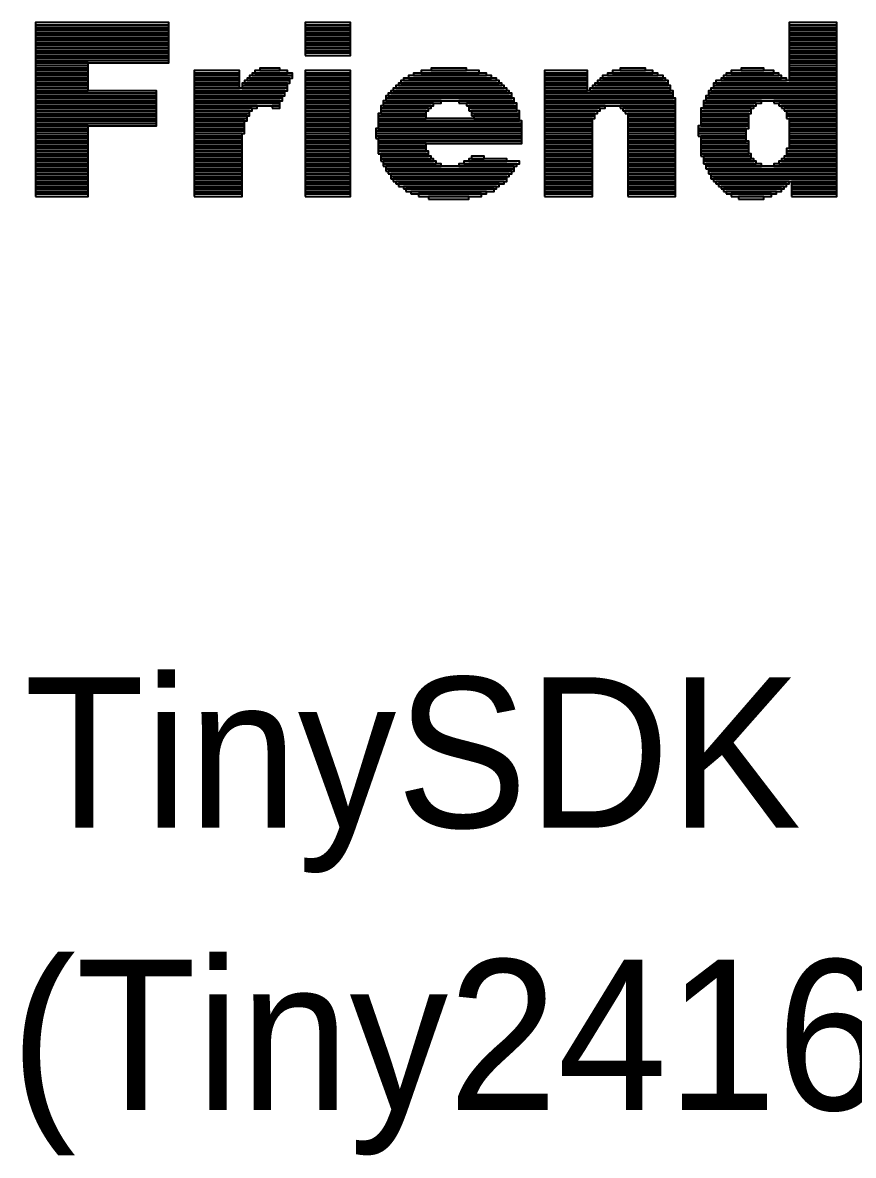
# Model space of a CAD drawing. Extents: x -40 to 180, y -13 to 152.
# Drawn here: x 25.32 to 38.5, y 48.67 to 66.65 of the extents above; entities that cross this region are included whole.
import ezdxf

# ---------------------------------------------------------------- set-up
doc = ezdxf.new("R2010")
doc.units = 0
doc.layers.add('PG_SILKSCREEN_TOP', color=11, linetype='CONTINUOUS')

msp = doc.modelspace()

# ---------------------------------------------------------------- linework, layer by layer
at = {"layer": 'PG_SILKSCREEN_TOP'}
for points in [[(25.5239, 66.6092), (27.6439, 66.6092), (27.6439, 66.6492), (25.5239, 66.6492)], [(25.5239, 66.5692), (27.6439, 66.5692), (27.6439, 66.6092), (25.5239, 66.6092)], [(25.5239, 66.5292), (27.6439, 66.5292), (27.6439, 66.5692), (25.5239, 66.5692)], [(29.8039, 66.6092), (30.5239, 66.6092), (30.5239, 66.6492), (29.8039, 66.6492)], [(29.8039, 66.5692), (30.5239, 66.5692), (30.5239, 66.6092), (29.8039, 66.6092)], [(29.8039, 66.5292), (30.5239, 66.5292), (30.5239, 66.5692), (29.8039, 66.5692)], [(37.4839, 66.6092), (38.2439, 66.6092), (38.2439, 66.6492), (37.4839, 66.6492)], [(37.4839, 66.5692), (38.2439, 66.5692), (38.2439, 66.6092), (37.4839, 66.6092)], [(37.4839, 66.5292), (38.2439, 66.5292), (38.2439, 66.5692), (37.4839, 66.5692)], [(25.5239, 66.4892), (27.6439, 66.4892), (27.6439, 66.5292), (25.5239, 66.5292)], [(25.5239, 66.4492), (27.6439, 66.4492), (27.6439, 66.4892), (25.5239, 66.4892)], [(25.5239, 66.4092), (27.6439, 66.4092), (27.6439, 66.4492), (25.5239, 66.4492)], [(25.5239, 66.3692), (27.6439, 66.3692), (27.6439, 66.4092), (25.5239, 66.4092)], [(25.5239, 66.3292), (27.6439, 66.3292), (27.6439, 66.3692), (25.5239, 66.3692)], [(29.8039, 66.4892), (30.5239, 66.4892), (30.5239, 66.5292), (29.8039, 66.5292)], [(29.8039, 66.4492), (30.5239, 66.4492), (30.5239, 66.4892), (29.8039, 66.4892)], [(29.8039, 66.4092), (30.5239, 66.4092), (30.5239, 66.4492), (29.8039, 66.4492)], [(29.8039, 66.3692), (30.5239, 66.3692), (30.5239, 66.4092), (29.8039, 66.4092)], [(29.8039, 66.3292), (30.5239, 66.3292), (30.5239, 66.3692), (29.8039, 66.3692)], [(37.4839, 66.4892), (38.2439, 66.4892), (38.2439, 66.5292), (37.4839, 66.5292)], [(37.4839, 66.4492), (38.2439, 66.4492), (38.2439, 66.4892), (37.4839, 66.4892)], [(37.4839, 66.4092), (38.2439, 66.4092), (38.2439, 66.4492), (37.4839, 66.4492)], [(37.4839, 66.3692), (38.2439, 66.3692), (38.2439, 66.4092), (37.4839, 66.4092)], [(37.4839, 66.3292), (38.2439, 66.3292), (38.2439, 66.3692), (37.4839, 66.3692)], [(25.5239, 66.2892), (27.6439, 66.2892), (27.6439, 66.3292), (25.5239, 66.3292)], [(25.5239, 66.2492), (27.6439, 66.2492), (27.6439, 66.2892), (25.5239, 66.2892)], [(25.5239, 66.2092), (27.6439, 66.2092), (27.6439, 66.2492), (25.5239, 66.2492)], [(25.5239, 66.1692), (27.6439, 66.1692), (27.6439, 66.2092), (25.5239, 66.2092)], [(29.8039, 66.2892), (30.5239, 66.2892), (30.5239, 66.3292), (29.8039, 66.3292)], [(29.8039, 66.2492), (30.5239, 66.2492), (30.5239, 66.2892), (29.8039, 66.2892)], [(29.8039, 66.2092), (30.5239, 66.2092), (30.5239, 66.2492), (29.8039, 66.2492)], [(29.8039, 66.1692), (30.5239, 66.1692), (30.5239, 66.2092), (29.8039, 66.2092)], [(37.4839, 66.2892), (38.2439, 66.2892), (38.2439, 66.3292), (37.4839, 66.3292)], [(37.4839, 66.2492), (38.2439, 66.2492), (38.2439, 66.2892), (37.4839, 66.2892)], [(37.4839, 66.2092), (38.2439, 66.2092), (38.2439, 66.2492), (37.4839, 66.2492)], [(37.4839, 66.1692), (38.2439, 66.1692), (38.2439, 66.2092), (37.4839, 66.2092)], [(25.5239, 66.1292), (27.6439, 66.1292), (27.6439, 66.1692), (25.5239, 66.1692)], [(25.5239, 66.0892), (27.6439, 66.0892), (27.6439, 66.1292), (25.5239, 66.1292)], [(25.5239, 66.0492), (27.6439, 66.0492), (27.6439, 66.0892), (25.5239, 66.0892)], [(25.5239, 66.0092), (27.6439, 66.0092), (27.6439, 66.0492), (25.5239, 66.0492)], [(25.5239, 65.9692), (26.3639, 65.9692), (26.3639, 66.0092), (25.5239, 66.0092)], [(29.8039, 66.1292), (30.5239, 66.1292), (30.5239, 66.1692), (29.8039, 66.1692)], [(37.4839, 66.1292), (38.2439, 66.1292), (38.2439, 66.1692), (37.4839, 66.1692)], [(37.4839, 66.0892), (38.2439, 66.0892), (38.2439, 66.1292), (37.4839, 66.1292)], [(37.4839, 66.0492), (38.2439, 66.0492), (38.2439, 66.0892), (37.4839, 66.0892)], [(37.4839, 66.0092), (38.2439, 66.0092), (38.2439, 66.0492), (37.4839, 66.0492)], [(37.4839, 65.9692), (38.2439, 65.9692), (38.2439, 66.0092), (37.4839, 66.0092)], [(25.5239, 65.9292), (26.3639, 65.9292), (26.3639, 65.9692), (25.5239, 65.9692)], [(25.5239, 65.8892), (26.3639, 65.8892), (26.3639, 65.9292), (25.5239, 65.9292)], [(25.5239, 65.8492), (26.3639, 65.8492), (26.3639, 65.8892), (25.5239, 65.8892)], [(25.5239, 65.8092), (26.3639, 65.8092), (26.3639, 65.8492), (25.5239, 65.8492)], [(28.0439, 65.8492), (28.7638, 65.8492), (28.7638, 65.8892), (28.0439, 65.8892)], [(28.0439, 65.8092), (28.7638, 65.8092), (28.7638, 65.8492), (28.0439, 65.8492)], [(28.9638, 65.8092), (29.6039, 65.8092), (29.6039, 65.8492), (28.9638, 65.8492)], [(29.0039, 65.8492), (29.5239, 65.8492), (29.5239, 65.8892), (29.0039, 65.8892)], [(29.0839, 65.8892), (29.4039, 65.8892), (29.4039, 65.9292), (29.0839, 65.9292)], [(29.8039, 65.8492), (30.5239, 65.8492), (30.5239, 65.8892), (29.8039, 65.8892)], [(29.8039, 65.8092), (30.5239, 65.8092), (30.5239, 65.8492), (29.8039, 65.8492)], [(31.5239, 65.8092), (32.6839, 65.8092), (32.6839, 65.8492), (31.5239, 65.8492)], [(31.6439, 65.8492), (32.5639, 65.8492), (32.5639, 65.8892), (31.6439, 65.8892)], [(31.8039, 65.8892), (32.3639, 65.8892), (32.3639, 65.9292), (31.8039, 65.9292)], [(33.6039, 65.8492), (34.2839, 65.8492), (34.2839, 65.8892), (33.6039, 65.8892)], [(33.6039, 65.8092), (34.2839, 65.8092), (34.2839, 65.8492), (33.6039, 65.8492)], [(34.6039, 65.8092), (35.4039, 65.8092), (35.4039, 65.8492), (34.6039, 65.8492)], [(34.6839, 65.8492), (35.3239, 65.8492), (35.3239, 65.8892), (34.6839, 65.8892)], [(34.8039, 65.8892), (35.2039, 65.8892), (35.2039, 65.9292), (34.8039, 65.9292)], [(36.4839, 65.8092), (37.3239, 65.8092), (37.3239, 65.8492), (36.4839, 65.8492)], [(36.5639, 65.8492), (37.2439, 65.8492), (37.2439, 65.8892), (36.5639, 65.8892)], [(36.7239, 65.8892), (37.0839, 65.8892), (37.0839, 65.9292), (36.7239, 65.9292)], [(37.4839, 65.9292), (38.2439, 65.9292), (38.2439, 65.9692), (37.4839, 65.9692)], [(37.4839, 65.8892), (38.2439, 65.8892), (38.2439, 65.9292), (37.4839, 65.9292)], [(37.4839, 65.8492), (38.2439, 65.8492), (38.2439, 65.8892), (37.4839, 65.8892)], [(37.4839, 65.8092), (38.2439, 65.8092), (38.2439, 65.8492), (37.4839, 65.8492)], [(25.5239, 65.7692), (26.3639, 65.7692), (26.3639, 65.8092), (25.5239, 65.8092)], [(25.5239, 65.7292), (26.3639, 65.7292), (26.3639, 65.7692), (25.5239, 65.7692)], [(25.5239, 65.6892), (26.3639, 65.6892), (26.3639, 65.7292), (25.5239, 65.7292)], [(25.5239, 65.6492), (26.3639, 65.6492), (26.3639, 65.6892), (25.5239, 65.6892)], [(25.5239, 65.6092), (26.3639, 65.6092), (26.3639, 65.6492), (25.5239, 65.6492)], [(28.0439, 65.7692), (28.7638, 65.7692), (28.7638, 65.8092), (28.0439, 65.8092)], [(28.0439, 65.7292), (28.7638, 65.7292), (28.7638, 65.7692), (28.0439, 65.7692)], [(28.0439, 65.6892), (28.7638, 65.6892), (28.7638, 65.7292), (28.0439, 65.7292)], [(28.0439, 65.6492), (28.7638, 65.6492), (28.7638, 65.6892), (28.0439, 65.6892)], [(28.0439, 65.6092), (28.7638, 65.6092), (28.7638, 65.6492), (28.0439, 65.6492)], [(28.8039, 65.6492), (29.5239, 65.6492), (29.5239, 65.6892), (28.8039, 65.6892)], [(28.8039, 65.6092), (29.5239, 65.6092), (29.5239, 65.6492), (28.8039, 65.6492)], [(28.8439, 65.6892), (29.5639, 65.6892), (29.5639, 65.7292), (28.8439, 65.7292)], [(28.8839, 65.7292), (29.5639, 65.7292), (29.5639, 65.7692), (28.8839, 65.7692)], [(28.9239, 65.7692), (29.6039, 65.7692), (29.6039, 65.8092), (28.9239, 65.8092)], [(29.8039, 65.7692), (30.5239, 65.7692), (30.5239, 65.8092), (29.8039, 65.8092)], [(29.8039, 65.7292), (30.5239, 65.7292), (30.5239, 65.7692), (29.8039, 65.7692)], [(29.8039, 65.6892), (30.5239, 65.6892), (30.5239, 65.7292), (29.8039, 65.7292)], [(29.8039, 65.6492), (30.5239, 65.6492), (30.5239, 65.6892), (29.8039, 65.6892)], [(29.8039, 65.6092), (30.5239, 65.6092), (30.5239, 65.6492), (29.8039, 65.6492)], [(31.2439, 65.6092), (32.9639, 65.6092), (32.9639, 65.6492), (31.2439, 65.6492)], [(31.2839, 65.6492), (32.9239, 65.6492), (32.9239, 65.6892), (31.2839, 65.6892)], [(31.3239, 65.6892), (32.8839, 65.6892), (32.8839, 65.7292), (31.3239, 65.7292)], [(31.3639, 65.7292), (32.8439, 65.7292), (32.8439, 65.7692), (31.3639, 65.7692)], [(31.4439, 65.7692), (32.7639, 65.7692), (32.7639, 65.8092), (31.4439, 65.8092)], [(33.6039, 65.7692), (34.2839, 65.7692), (34.2839, 65.8092), (33.6039, 65.8092)], [(33.6039, 65.7292), (34.2839, 65.7292), (34.2839, 65.7692), (33.6039, 65.7692)], [(33.6039, 65.6892), (34.2839, 65.6892), (34.2839, 65.7292), (33.6039, 65.7292)], [(33.6039, 65.6492), (34.2839, 65.6492), (34.2839, 65.6892), (33.6039, 65.6892)], [(33.6039, 65.6092), (34.2839, 65.6092), (34.2839, 65.6492), (33.6039, 65.6492)], [(34.3639, 65.6092), (35.6039, 65.6092), (35.6039, 65.6492), (34.3639, 65.6492)], [(34.4039, 65.6492), (35.5639, 65.6492), (35.5639, 65.6892), (34.4039, 65.6892)], [(34.4439, 65.6892), (35.5639, 65.6892), (35.5639, 65.7292), (34.4439, 65.7292)], [(34.4839, 65.7292), (35.5239, 65.7292), (35.5239, 65.7692), (34.4839, 65.7692)], [(34.5239, 65.7692), (35.4839, 65.7692), (35.4839, 65.8092), (34.5239, 65.8092)], [(36.2839, 65.6492), (38.2439, 65.6492), (38.2439, 65.6892), (36.2839, 65.6892)], [(36.2839, 65.6092), (38.2439, 65.6092), (38.2439, 65.6492), (36.2839, 65.6492)], [(36.3239, 65.6892), (38.2439, 65.6892), (38.2439, 65.7292), (36.3239, 65.7292)], [(36.4039, 65.7292), (37.4439, 65.7292), (37.4439, 65.7692), (36.4039, 65.7692)], [(36.4439, 65.7692), (37.3639, 65.7692), (37.3639, 65.8092), (36.4439, 65.8092)], [(37.4839, 65.7692), (38.2439, 65.7692), (38.2439, 65.8092), (37.4839, 65.8092)], [(37.4839, 65.7292), (38.2439, 65.7292), (38.2439, 65.7692), (37.4839, 65.7692)], [(25.5239, 65.5692), (26.3639, 65.5692), (26.3639, 65.6092), (25.5239, 65.6092)], [(25.5239, 65.5292), (27.4439, 65.5292), (27.4439, 65.5692), (25.5239, 65.5692)], [(25.5239, 65.4892), (27.4439, 65.4892), (27.4439, 65.5292), (25.5239, 65.5292)], [(25.5239, 65.4492), (27.4439, 65.4492), (27.4439, 65.4892), (25.5239, 65.4892)], [(28.0439, 65.5692), (29.5239, 65.5692), (29.5239, 65.6092), (28.0439, 65.6092)], [(28.0439, 65.5292), (29.4839, 65.5292), (29.4839, 65.5692), (28.0439, 65.5692)], [(28.0439, 65.4892), (29.4839, 65.4892), (29.4839, 65.5292), (28.0439, 65.5292)], [(28.0439, 65.4492), (29.4439, 65.4492), (29.4439, 65.4892), (28.0439, 65.4892)], [(29.8039, 65.5692), (30.5239, 65.5692), (30.5239, 65.6092), (29.8039, 65.6092)], [(29.8039, 65.5292), (30.5239, 65.5292), (30.5239, 65.5692), (29.8039, 65.5692)], [(29.8039, 65.4892), (30.5239, 65.4892), (30.5239, 65.5292), (29.8039, 65.5292)], [(29.8039, 65.4492), (30.5239, 65.4492), (30.5239, 65.4892), (29.8039, 65.4892)], [(31.0839, 65.4492), (33.0839, 65.4492), (33.0839, 65.4892), (31.0839, 65.4892)], [(31.1239, 65.4892), (33.0839, 65.4892), (33.0839, 65.5292), (31.1239, 65.5292)], [(31.1639, 65.5292), (33.0439, 65.5292), (33.0439, 65.5692), (31.1639, 65.5692)], [(31.2039, 65.5692), (33.0039, 65.5692), (33.0039, 65.6092), (31.2039, 65.6092)], [(33.6039, 65.5692), (34.2839, 65.5692), (34.2839, 65.6092), (33.6039, 65.6092)], [(33.6039, 65.5292), (35.6439, 65.5292), (35.6439, 65.5692), (33.6039, 65.5692)], [(33.6039, 65.4892), (35.6439, 65.4892), (35.6439, 65.5292), (33.6039, 65.5292)], [(33.6039, 65.4492), (35.6439, 65.4492), (35.6439, 65.4892), (33.6039, 65.4892)], [(34.3239, 65.5692), (35.6039, 65.5692), (35.6039, 65.6092), (34.3239, 65.6092)], [(36.1639, 65.4492), (38.2439, 65.4492), (38.2439, 65.4892), (36.1639, 65.4892)], [(36.2039, 65.5292), (38.2439, 65.5292), (38.2439, 65.5692), (36.2039, 65.5692)], [(36.2039, 65.4892), (38.2439, 65.4892), (38.2439, 65.5292), (36.2039, 65.5292)], [(36.2439, 65.5692), (38.2439, 65.5692), (38.2439, 65.6092), (36.2439, 65.6092)], [(25.5239, 65.4092), (27.4439, 65.4092), (27.4439, 65.4492), (25.5239, 65.4492)], [(25.5239, 65.3692), (27.4439, 65.3692), (27.4439, 65.4092), (25.5239, 65.4092)], [(25.5239, 65.3292), (27.4439, 65.3292), (27.4439, 65.3692), (25.5239, 65.3692)], [(25.5239, 65.2892), (27.4439, 65.2892), (27.4439, 65.3292), (25.5239, 65.3292)], [(25.5239, 65.2492), (27.4439, 65.2492), (27.4439, 65.2892), (25.5239, 65.2892)], [(28.0439, 65.4092), (29.4439, 65.4092), (29.4439, 65.4492), (28.0439, 65.4492)], [(28.0439, 65.3692), (29.4039, 65.3692), (29.4039, 65.4092), (28.0439, 65.4092)], [(28.0439, 65.3292), (29.4039, 65.3292), (29.4039, 65.3692), (28.0439, 65.3692)], [(28.0439, 65.2892), (29.0439, 65.2892), (29.0439, 65.3292), (28.0439, 65.3292)], [(28.0439, 65.2492), (28.9638, 65.2492), (28.9638, 65.2892), (28.0439, 65.2892)], [(29.2839, 65.2892), (29.4039, 65.2892), (29.4039, 65.3292), (29.2839, 65.3292)], [(29.8039, 65.4092), (30.5239, 65.4092), (30.5239, 65.4492), (29.8039, 65.4492)], [(29.8039, 65.3692), (30.5239, 65.3692), (30.5239, 65.4092), (29.8039, 65.4092)], [(29.8039, 65.3292), (30.5239, 65.3292), (30.5239, 65.3692), (29.8039, 65.3692)], [(29.8039, 65.2892), (30.5239, 65.2892), (30.5239, 65.3292), (29.8039, 65.3292)], [(29.8039, 65.2492), (30.5239, 65.2492), (30.5239, 65.2892), (29.8039, 65.2892)], [(31.0039, 65.2892), (31.8039, 65.2892), (31.8039, 65.3292), (31.0039, 65.3292)], [(31.0039, 65.2492), (31.7639, 65.2492), (31.7639, 65.2892), (31.0039, 65.2892)], [(31.0439, 65.3692), (31.9639, 65.3692), (31.9639, 65.4092), (31.0439, 65.4092)], [(31.0439, 65.3292), (31.8439, 65.3292), (31.8439, 65.3692), (31.0439, 65.3692)], [(31.0839, 65.4092), (33.1239, 65.4092), (33.1239, 65.4492), (31.0839, 65.4492)], [(32.2439, 65.3692), (33.1239, 65.3692), (33.1239, 65.4092), (32.2439, 65.4092)], [(32.3639, 65.3292), (33.1639, 65.3292), (33.1639, 65.3692), (32.3639, 65.3692)], [(32.4039, 65.2892), (33.1639, 65.2892), (33.1639, 65.3292), (32.4039, 65.3292)], [(32.4039, 65.2492), (33.1639, 65.2492), (33.1639, 65.2892), (32.4039, 65.2892)], [(33.6039, 65.4092), (35.6839, 65.4092), (35.6839, 65.4492), (33.6039, 65.4492)], [(33.6039, 65.3692), (35.6839, 65.3692), (35.6839, 65.4092), (33.6039, 65.4092)], [(33.6039, 65.3292), (35.6839, 65.3292), (35.6839, 65.3692), (33.6039, 65.3692)], [(33.6039, 65.2892), (34.5639, 65.2892), (34.5639, 65.3292), (33.6039, 65.3292)], [(33.6039, 65.2492), (34.4839, 65.2492), (34.4839, 65.2892), (33.6039, 65.2892)], [(34.8039, 65.2892), (35.6839, 65.2892), (35.6839, 65.3292), (34.8039, 65.3292)], [(34.8439, 65.2492), (35.6839, 65.2492), (35.6839, 65.2892), (34.8439, 65.2892)], [(36.0839, 65.2492), (36.8839, 65.2492), (36.8839, 65.2892), (36.0839, 65.2892)], [(36.1239, 65.3692), (37.0439, 65.3692), (37.0439, 65.4092), (36.1239, 65.4092)], [(36.1239, 65.3292), (36.9639, 65.3292), (36.9639, 65.3692), (36.1239, 65.3692)], [(36.1239, 65.2892), (36.9239, 65.2892), (36.9239, 65.3292), (36.1239, 65.3292)], [(36.1639, 65.4092), (38.2439, 65.4092), (38.2439, 65.4492), (36.1639, 65.4492)], [(37.2439, 65.3692), (38.2439, 65.3692), (38.2439, 65.4092), (37.2439, 65.4092)], [(37.3239, 65.3292), (38.2439, 65.3292), (38.2439, 65.3692), (37.3239, 65.3692)], [(37.3639, 65.2892), (38.2439, 65.2892), (38.2439, 65.3292), (37.3639, 65.3292)], [(37.4039, 65.2492), (38.2439, 65.2492), (38.2439, 65.2892), (37.4039, 65.2892)], [(25.5239, 65.2092), (27.4439, 65.2092), (27.4439, 65.2492), (25.5239, 65.2492)], [(25.5239, 65.1692), (27.4439, 65.1692), (27.4439, 65.2092), (25.5239, 65.2092)], [(25.5239, 65.1292), (27.4439, 65.1292), (27.4439, 65.1692), (25.5239, 65.1692)], [(25.5239, 65.0892), (27.4439, 65.0892), (27.4439, 65.1292), (25.5239, 65.1292)], [(28.0439, 65.2092), (28.9239, 65.2092), (28.9239, 65.2492), (28.0439, 65.2492)], [(28.0439, 65.1692), (28.9239, 65.1692), (28.9239, 65.2092), (28.0439, 65.2092)], [(28.0439, 65.1292), (28.8839, 65.1292), (28.8839, 65.1692), (28.0439, 65.1692)], [(28.0439, 65.0892), (28.8839, 65.0892), (28.8839, 65.1292), (28.0439, 65.1292)], [(29.8039, 65.2092), (30.5239, 65.2092), (30.5239, 65.2492), (29.8039, 65.2492)], [(29.8039, 65.1692), (30.5239, 65.1692), (30.5239, 65.2092), (29.8039, 65.2092)], [(29.8039, 65.1292), (30.5239, 65.1292), (30.5239, 65.1692), (29.8039, 65.1692)], [(29.8039, 65.0892), (30.5239, 65.0892), (30.5239, 65.1292), (29.8039, 65.1292)], [(30.9639, 65.1692), (31.7239, 65.1692), (31.7239, 65.2092), (30.9639, 65.2092)], [(30.9639, 65.1292), (31.7239, 65.1292), (31.7239, 65.1692), (30.9639, 65.1692)], [(30.9639, 65.0892), (33.2039, 65.0892), (33.2039, 65.1292), (30.9639, 65.1292)], [(31.0039, 65.2092), (31.7239, 65.2092), (31.7239, 65.2492), (31.0039, 65.2492)], [(32.4439, 65.2092), (33.2039, 65.2092), (33.2039, 65.2492), (32.4439, 65.2492)], [(32.4439, 65.1692), (33.2039, 65.1692), (33.2039, 65.2092), (32.4439, 65.2092)], [(32.4839, 65.1292), (33.2039, 65.1292), (33.2039, 65.1692), (32.4839, 65.1692)], [(33.6039, 65.2092), (34.4439, 65.2092), (34.4439, 65.2492), (33.6039, 65.2492)], [(33.6039, 65.1692), (34.4039, 65.1692), (34.4039, 65.2092), (33.6039, 65.2092)], [(33.6039, 65.1292), (34.4039, 65.1292), (34.4039, 65.1692), (33.6039, 65.1692)], [(33.6039, 65.0892), (34.3639, 65.0892), (34.3639, 65.1292), (33.6039, 65.1292)], [(34.8839, 65.2092), (35.6839, 65.2092), (35.6839, 65.2492), (34.8839, 65.2492)], [(34.9239, 65.1692), (35.6839, 65.1692), (35.6839, 65.2092), (34.9239, 65.2092)], [(34.9239, 65.1292), (35.6839, 65.1292), (35.6839, 65.1692), (34.9239, 65.1692)], [(34.9239, 65.0892), (35.6839, 65.0892), (35.6839, 65.1292), (34.9239, 65.1292)], [(36.0839, 65.2092), (36.8839, 65.2092), (36.8839, 65.2492), (36.0839, 65.2492)], [(36.0839, 65.1692), (36.8439, 65.1692), (36.8439, 65.2092), (36.0839, 65.2092)], [(36.0839, 65.1292), (36.8439, 65.1292), (36.8439, 65.1692), (36.0839, 65.1692)], [(36.0839, 65.0892), (36.8439, 65.0892), (36.8439, 65.1292), (36.0839, 65.1292)], [(37.4439, 65.2092), (38.2439, 65.2092), (38.2439, 65.2492), (37.4439, 65.2492)], [(37.4439, 65.1692), (38.2439, 65.1692), (38.2439, 65.2092), (37.4439, 65.2092)], [(37.4439, 65.1292), (38.2439, 65.1292), (38.2439, 65.1692), (37.4439, 65.1692)], [(37.4839, 65.0892), (38.2439, 65.0892), (38.2439, 65.1292), (37.4839, 65.1292)], [(25.5239, 65.0492), (27.4439, 65.0492), (27.4439, 65.0892), (25.5239, 65.0892)], [(25.5239, 65.0092), (27.4439, 65.0092), (27.4439, 65.0492), (25.5239, 65.0492)], [(25.5239, 64.9692), (26.3639, 64.9692), (26.3639, 65.0092), (25.5239, 65.0092)], [(25.5239, 64.9292), (26.3639, 64.9292), (26.3639, 64.9692), (25.5239, 64.9692)], [(25.5239, 64.8892), (26.3639, 64.8892), (26.3639, 64.9292), (25.5239, 64.9292)], [(28.0439, 65.0492), (28.8439, 65.0492), (28.8439, 65.0892), (28.0439, 65.0892)], [(28.0439, 65.0092), (28.8439, 65.0092), (28.8439, 65.0492), (28.0439, 65.0492)], [(28.0439, 64.9692), (28.8439, 64.9692), (28.8439, 65.0092), (28.0439, 65.0092)], [(28.0439, 64.9292), (28.8439, 64.9292), (28.8439, 64.9692), (28.0439, 64.9692)], [(28.0439, 64.8892), (28.8439, 64.8892), (28.8439, 64.9292), (28.0439, 64.9292)], [(29.8039, 65.0492), (30.5239, 65.0492), (30.5239, 65.0892), (29.8039, 65.0892)], [(29.8039, 65.0092), (30.5239, 65.0092), (30.5239, 65.0492), (29.8039, 65.0492)], [(29.8039, 64.9692), (30.5239, 64.9692), (30.5239, 65.0092), (29.8039, 65.0092)], [(29.8039, 64.9292), (30.5239, 64.9292), (30.5239, 64.9692), (29.8039, 64.9692)], [(29.8039, 64.8892), (30.5239, 64.8892), (30.5239, 64.9292), (29.8039, 64.9292)], [(30.9239, 64.9292), (33.2439, 64.9292), (33.2439, 64.9692), (30.9239, 64.9692)], [(30.9239, 64.8892), (33.2439, 64.8892), (33.2439, 64.9292), (30.9239, 64.9292)], [(30.9639, 65.0492), (33.2439, 65.0492), (33.2439, 65.0892), (30.9639, 65.0892)], [(30.9639, 65.0092), (33.2439, 65.0092), (33.2439, 65.0492), (30.9639, 65.0492)], [(30.9639, 64.9692), (33.2439, 64.9692), (33.2439, 65.0092), (30.9639, 65.0092)], [(33.6039, 65.0492), (34.3639, 65.0492), (34.3639, 65.0892), (33.6039, 65.0892)], [(33.6039, 65.0092), (34.3639, 65.0092), (34.3639, 65.0492), (33.6039, 65.0492)], [(33.6039, 64.9692), (34.3639, 64.9692), (34.3639, 65.0092), (33.6039, 65.0092)], [(33.6039, 64.9292), (34.3639, 64.9292), (34.3639, 64.9692), (33.6039, 64.9692)], [(33.6039, 64.8892), (34.3639, 64.8892), (34.3639, 64.9292), (33.6039, 64.9292)], [(34.9239, 65.0492), (35.6839, 65.0492), (35.6839, 65.0892), (34.9239, 65.0892)], [(34.9239, 65.0092), (35.6839, 65.0092), (35.6839, 65.0492), (34.9239, 65.0492)], [(34.9239, 64.9692), (35.6839, 64.9692), (35.6839, 65.0092), (34.9239, 65.0092)], [(34.9239, 64.9292), (35.6839, 64.9292), (35.6839, 64.9692), (34.9239, 64.9692)], [(34.9239, 64.8892), (35.6839, 64.8892), (35.6839, 64.9292), (34.9239, 64.9292)], [(36.0439, 64.9692), (36.8439, 64.9692), (36.8439, 65.0092), (36.0439, 65.0092)], [(36.0439, 64.9292), (36.8039, 64.9292), (36.8039, 64.9692), (36.0439, 64.9692)], [(36.0439, 64.8892), (36.8039, 64.8892), (36.8039, 64.9292), (36.0439, 64.9292)], [(36.0839, 65.0492), (36.8439, 65.0492), (36.8439, 65.0892), (36.0839, 65.0892)], [(36.0839, 65.0092), (36.8439, 65.0092), (36.8439, 65.0492), (36.0839, 65.0492)], [(37.4839, 65.0492), (38.2439, 65.0492), (38.2439, 65.0892), (37.4839, 65.0892)], [(37.4839, 65.0092), (38.2439, 65.0092), (38.2439, 65.0492), (37.4839, 65.0492)], [(37.4839, 64.9692), (38.2439, 64.9692), (38.2439, 65.0092), (37.4839, 65.0092)], [(37.4839, 64.9292), (38.2439, 64.9292), (38.2439, 64.9692), (37.4839, 64.9692)], [(37.4839, 64.8892), (38.2439, 64.8892), (38.2439, 64.9292), (37.4839, 64.9292)], [(25.5239, 64.8492), (26.3639, 64.8492), (26.3639, 64.8892), (25.5239, 64.8892)], [(25.5239, 64.8092), (26.3639, 64.8092), (26.3639, 64.8492), (25.5239, 64.8492)], [(25.5239, 64.7692), (26.3639, 64.7692), (26.3639, 64.8092), (25.5239, 64.8092)], [(25.5239, 64.7292), (26.3639, 64.7292), (26.3639, 64.7692), (25.5239, 64.7692)], [(28.0439, 64.8492), (28.8039, 64.8492), (28.8039, 64.8892), (28.0439, 64.8892)], [(28.0439, 64.8092), (28.8039, 64.8092), (28.8039, 64.8492), (28.0439, 64.8492)], [(28.0439, 64.7692), (28.8039, 64.7692), (28.8039, 64.8092), (28.0439, 64.8092)], [(28.0439, 64.7292), (28.8039, 64.7292), (28.8039, 64.7692), (28.0439, 64.7692)], [(29.8039, 64.8492), (30.5239, 64.8492), (30.5239, 64.8892), (29.8039, 64.8892)], [(29.8039, 64.8092), (30.5239, 64.8092), (30.5239, 64.8492), (29.8039, 64.8492)], [(29.8039, 64.7692), (30.5239, 64.7692), (30.5239, 64.8092), (29.8039, 64.8092)], [(29.8039, 64.7292), (30.5239, 64.7292), (30.5239, 64.7692), (29.8039, 64.7692)], [(30.9239, 64.8492), (33.2439, 64.8492), (33.2439, 64.8892), (30.9239, 64.8892)], [(30.9239, 64.8092), (33.2439, 64.8092), (33.2439, 64.8492), (30.9239, 64.8492)], [(30.9639, 64.7692), (33.2439, 64.7692), (33.2439, 64.8092), (30.9639, 64.8092)], [(30.9639, 64.7292), (33.2439, 64.7292), (33.2439, 64.7692), (30.9639, 64.7692)], [(33.6039, 64.8492), (34.3639, 64.8492), (34.3639, 64.8892), (33.6039, 64.8892)], [(33.6039, 64.8092), (34.3639, 64.8092), (34.3639, 64.8492), (33.6039, 64.8492)], [(33.6039, 64.7692), (34.3639, 64.7692), (34.3639, 64.8092), (33.6039, 64.8092)], [(33.6039, 64.7292), (34.3639, 64.7292), (34.3639, 64.7692), (33.6039, 64.7692)], [(34.9239, 64.8492), (35.6839, 64.8492), (35.6839, 64.8892), (34.9239, 64.8892)], [(34.9239, 64.8092), (35.6839, 64.8092), (35.6839, 64.8492), (34.9239, 64.8492)], [(34.9239, 64.7692), (35.6839, 64.7692), (35.6839, 64.8092), (34.9239, 64.8092)], [(34.9239, 64.7292), (35.6839, 64.7292), (35.6839, 64.7692), (34.9239, 64.7692)], [(36.0439, 64.8492), (36.8039, 64.8492), (36.8039, 64.8892), (36.0439, 64.8892)], [(36.0839, 64.8092), (36.8039, 64.8092), (36.8039, 64.8492), (36.0839, 64.8492)], [(36.0839, 64.7692), (36.8039, 64.7692), (36.8039, 64.8092), (36.0839, 64.8092)], [(36.0839, 64.7292), (36.8439, 64.7292), (36.8439, 64.7692), (36.0839, 64.7692)], [(37.4839, 64.8492), (38.2439, 64.8492), (38.2439, 64.8892), (37.4839, 64.8892)], [(37.4839, 64.8092), (38.2439, 64.8092), (38.2439, 64.8492), (37.4839, 64.8492)], [(37.4839, 64.7692), (38.2439, 64.7692), (38.2439, 64.8092), (37.4839, 64.8092)], [(37.4839, 64.7292), (38.2439, 64.7292), (38.2439, 64.7692), (37.4839, 64.7692)], [(25.5239, 64.6892), (26.3639, 64.6892), (26.3639, 64.7292), (25.5239, 64.7292)], [(25.5239, 64.6492), (26.3639, 64.6492), (26.3639, 64.6892), (25.5239, 64.6892)], [(25.5239, 64.6092), (26.3639, 64.6092), (26.3639, 64.6492), (25.5239, 64.6492)], [(25.5239, 64.5692), (26.3639, 64.5692), (26.3639, 64.6092), (25.5239, 64.6092)], [(25.5239, 64.5292), (26.3639, 64.5292), (26.3639, 64.5692), (25.5239, 64.5692)], [(28.0439, 64.6892), (28.8039, 64.6892), (28.8039, 64.7292), (28.0439, 64.7292)], [(28.0439, 64.6492), (28.8039, 64.6492), (28.8039, 64.6892), (28.0439, 64.6892)], [(28.0439, 64.6092), (28.8039, 64.6092), (28.8039, 64.6492), (28.0439, 64.6492)], [(28.0439, 64.5692), (28.8039, 64.5692), (28.8039, 64.6092), (28.0439, 64.6092)], [(28.0439, 64.5292), (28.8039, 64.5292), (28.8039, 64.5692), (28.0439, 64.5692)], [(29.8039, 64.6892), (30.5239, 64.6892), (30.5239, 64.7292), (29.8039, 64.7292)], [(29.8039, 64.6492), (30.5239, 64.6492), (30.5239, 64.6892), (29.8039, 64.6892)], [(29.8039, 64.6092), (30.5239, 64.6092), (30.5239, 64.6492), (29.8039, 64.6492)], [(29.8039, 64.5692), (30.5239, 64.5692), (30.5239, 64.6092), (29.8039, 64.6092)], [(29.8039, 64.5292), (30.5239, 64.5292), (30.5239, 64.5692), (29.8039, 64.5692)], [(30.9639, 64.6892), (31.7239, 64.6892), (31.7239, 64.7292), (30.9639, 64.7292)], [(30.9639, 64.6492), (31.7239, 64.6492), (31.7239, 64.6892), (30.9639, 64.6892)], [(30.9639, 64.6092), (31.7239, 64.6092), (31.7239, 64.6492), (30.9639, 64.6492)], [(30.9639, 64.5692), (31.7639, 64.5692), (31.7639, 64.6092), (30.9639, 64.6092)], [(31.0039, 64.5292), (31.7639, 64.5292), (31.7639, 64.5692), (31.0039, 64.5692)], [(33.6039, 64.6892), (34.3639, 64.6892), (34.3639, 64.7292), (33.6039, 64.7292)], [(33.6039, 64.6492), (34.3639, 64.6492), (34.3639, 64.6892), (33.6039, 64.6892)], [(33.6039, 64.6092), (34.3639, 64.6092), (34.3639, 64.6492), (33.6039, 64.6492)], [(33.6039, 64.5692), (34.3639, 64.5692), (34.3639, 64.6092), (33.6039, 64.6092)], [(33.6039, 64.5292), (34.3639, 64.5292), (34.3639, 64.5692), (33.6039, 64.5692)], [(34.9239, 64.6892), (35.6839, 64.6892), (35.6839, 64.7292), (34.9239, 64.7292)], [(34.9239, 64.6492), (35.6839, 64.6492), (35.6839, 64.6892), (34.9239, 64.6892)], [(34.9239, 64.6092), (35.6839, 64.6092), (35.6839, 64.6492), (34.9239, 64.6492)], [(34.9239, 64.5692), (35.6839, 64.5692), (35.6839, 64.6092), (34.9239, 64.6092)], [(34.9239, 64.5292), (35.6839, 64.5292), (35.6839, 64.5692), (34.9239, 64.5692)], [(36.0839, 64.6892), (36.8439, 64.6892), (36.8439, 64.7292), (36.0839, 64.7292)], [(36.0839, 64.6492), (36.8439, 64.6492), (36.8439, 64.6892), (36.0839, 64.6892)], [(36.0839, 64.6092), (36.8439, 64.6092), (36.8439, 64.6492), (36.0839, 64.6492)], [(36.0839, 64.5692), (36.8439, 64.5692), (36.8439, 64.6092), (36.0839, 64.6092)], [(36.0839, 64.5292), (36.8839, 64.5292), (36.8839, 64.5692), (36.0839, 64.5692)], [(37.4439, 64.6092), (38.2439, 64.6092), (38.2439, 64.6492), (37.4439, 64.6492)], [(37.4439, 64.5692), (38.2439, 64.5692), (38.2439, 64.6092), (37.4439, 64.6092)], [(37.4439, 64.5292), (38.2439, 64.5292), (38.2439, 64.5692), (37.4439, 64.5692)], [(37.4839, 64.6892), (38.2439, 64.6892), (38.2439, 64.7292), (37.4839, 64.7292)], [(37.4839, 64.6492), (38.2439, 64.6492), (38.2439, 64.6892), (37.4839, 64.6892)], [(25.5239, 64.4892), (26.3639, 64.4892), (26.3639, 64.5292), (25.5239, 64.5292)], [(25.5239, 64.4492), (26.3639, 64.4492), (26.3639, 64.4892), (25.5239, 64.4892)], [(25.5239, 64.4092), (26.3639, 64.4092), (26.3639, 64.4492), (25.5239, 64.4492)], [(25.5239, 64.3692), (26.3639, 64.3692), (26.3639, 64.4092), (25.5239, 64.4092)], [(28.0439, 64.4892), (28.8039, 64.4892), (28.8039, 64.5292), (28.0439, 64.5292)], [(28.0439, 64.4492), (28.8039, 64.4492), (28.8039, 64.4892), (28.0439, 64.4892)], [(28.0439, 64.4092), (28.8039, 64.4092), (28.8039, 64.4492), (28.0439, 64.4492)], [(28.0439, 64.3692), (28.8039, 64.3692), (28.8039, 64.4092), (28.0439, 64.4092)], [(29.8039, 64.4892), (30.5239, 64.4892), (30.5239, 64.5292), (29.8039, 64.5292)], [(29.8039, 64.4492), (30.5239, 64.4492), (30.5239, 64.4892), (29.8039, 64.4892)], [(29.8039, 64.4092), (30.5239, 64.4092), (30.5239, 64.4492), (29.8039, 64.4492)], [(29.8039, 64.3692), (30.5239, 64.3692), (30.5239, 64.4092), (29.8039, 64.4092)], [(31.0039, 64.4892), (31.8039, 64.4892), (31.8039, 64.5292), (31.0039, 64.5292)], [(31.0039, 64.4492), (31.8439, 64.4492), (31.8439, 64.4892), (31.0039, 64.4892)], [(31.0439, 64.4092), (31.8839, 64.4092), (31.8839, 64.4492), (31.0439, 64.4492)], [(31.0439, 64.3692), (31.9639, 64.3692), (31.9639, 64.4092), (31.0439, 64.4092)], [(32.2439, 64.3692), (33.1639, 64.3692), (33.1639, 64.4092), (32.2439, 64.4092)], [(32.3239, 64.4092), (33.2039, 64.4092), (33.2039, 64.4492), (32.3239, 64.4492)], [(32.4039, 64.4492), (33.0039, 64.4492), (33.0039, 64.4892), (32.4039, 64.4892)], [(32.4439, 64.4892), (32.6439, 64.4892), (32.6439, 64.5292), (32.4439, 64.5292)], [(33.6039, 64.4892), (34.3639, 64.4892), (34.3639, 64.5292), (33.6039, 64.5292)], [(33.6039, 64.4492), (34.3639, 64.4492), (34.3639, 64.4892), (33.6039, 64.4892)], [(33.6039, 64.4092), (34.3639, 64.4092), (34.3639, 64.4492), (33.6039, 64.4492)], [(33.6039, 64.3692), (34.3639, 64.3692), (34.3639, 64.4092), (33.6039, 64.4092)], [(34.9239, 64.4892), (35.6839, 64.4892), (35.6839, 64.5292), (34.9239, 64.5292)], [(34.9239, 64.4492), (35.6839, 64.4492), (35.6839, 64.4892), (34.9239, 64.4892)], [(34.9239, 64.4092), (35.6839, 64.4092), (35.6839, 64.4492), (34.9239, 64.4492)], [(34.9239, 64.3692), (35.6839, 64.3692), (35.6839, 64.4092), (34.9239, 64.4092)], [(36.1239, 64.4892), (36.8839, 64.4892), (36.8839, 64.5292), (36.1239, 64.5292)], [(36.1239, 64.4492), (36.9239, 64.4492), (36.9239, 64.4892), (36.1239, 64.4892)], [(36.1239, 64.4092), (36.9639, 64.4092), (36.9639, 64.4492), (36.1239, 64.4492)], [(36.1639, 64.3692), (37.0439, 64.3692), (37.0439, 64.4092), (36.1639, 64.4092)], [(37.2439, 64.3692), (38.2439, 64.3692), (38.2439, 64.4092), (37.2439, 64.4092)], [(37.3239, 64.4092), (38.2439, 64.4092), (38.2439, 64.4492), (37.3239, 64.4492)], [(37.3639, 64.4492), (38.2439, 64.4492), (38.2439, 64.4892), (37.3639, 64.4892)], [(37.4039, 64.4892), (38.2439, 64.4892), (38.2439, 64.5292), (37.4039, 64.5292)], [(25.5239, 64.3292), (26.3639, 64.3292), (26.3639, 64.3692), (25.5239, 64.3692)], [(25.5239, 64.2892), (26.3639, 64.2892), (26.3639, 64.3292), (25.5239, 64.3292)], [(25.5239, 64.2492), (26.3639, 64.2492), (26.3639, 64.2892), (25.5239, 64.2892)], [(25.5239, 64.2092), (26.3639, 64.2092), (26.3639, 64.2492), (25.5239, 64.2492)], [(25.5239, 64.1692), (26.3639, 64.1692), (26.3639, 64.2092), (25.5239, 64.2092)], [(28.0439, 64.3292), (28.8039, 64.3292), (28.8039, 64.3692), (28.0439, 64.3692)], [(28.0439, 64.2892), (28.8039, 64.2892), (28.8039, 64.3292), (28.0439, 64.3292)], [(28.0439, 64.2492), (28.8039, 64.2492), (28.8039, 64.2892), (28.0439, 64.2892)], [(28.0439, 64.2092), (28.8039, 64.2092), (28.8039, 64.2492), (28.0439, 64.2492)], [(28.0439, 64.1692), (28.8039, 64.1692), (28.8039, 64.2092), (28.0439, 64.2092)], [(29.8039, 64.3292), (30.5239, 64.3292), (30.5239, 64.3692), (29.8039, 64.3692)], [(29.8039, 64.2892), (30.5239, 64.2892), (30.5239, 64.3292), (29.8039, 64.3292)], [(29.8039, 64.2492), (30.5239, 64.2492), (30.5239, 64.2892), (29.8039, 64.2892)], [(29.8039, 64.2092), (30.5239, 64.2092), (30.5239, 64.2492), (29.8039, 64.2492)], [(29.8039, 64.1692), (30.5239, 64.1692), (30.5239, 64.2092), (29.8039, 64.2092)], [(31.0839, 64.3292), (33.1239, 64.3292), (33.1239, 64.3692), (31.0839, 64.3692)], [(31.0839, 64.2892), (33.1239, 64.2892), (33.1239, 64.3292), (31.0839, 64.3292)], [(31.1239, 64.2492), (33.0839, 64.2492), (33.0839, 64.2892), (31.1239, 64.2892)], [(31.1639, 64.2092), (33.0439, 64.2092), (33.0439, 64.2492), (31.1639, 64.2492)], [(31.1639, 64.1692), (33.0039, 64.1692), (33.0039, 64.2092), (31.1639, 64.2092)], [(33.6039, 64.3292), (34.3639, 64.3292), (34.3639, 64.3692), (33.6039, 64.3692)], [(33.6039, 64.2892), (34.3639, 64.2892), (34.3639, 64.3292), (33.6039, 64.3292)], [(33.6039, 64.2492), (34.3639, 64.2492), (34.3639, 64.2892), (33.6039, 64.2892)], [(33.6039, 64.2092), (34.3639, 64.2092), (34.3639, 64.2492), (33.6039, 64.2492)], [(33.6039, 64.1692), (34.3639, 64.1692), (34.3639, 64.2092), (33.6039, 64.2092)], [(34.9239, 64.3292), (35.6839, 64.3292), (35.6839, 64.3692), (34.9239, 64.3692)], [(34.9239, 64.2892), (35.6839, 64.2892), (35.6839, 64.3292), (34.9239, 64.3292)], [(34.9239, 64.2492), (35.6839, 64.2492), (35.6839, 64.2892), (34.9239, 64.2892)], [(34.9239, 64.2092), (35.6839, 64.2092), (35.6839, 64.2492), (34.9239, 64.2492)], [(34.9239, 64.1692), (35.6839, 64.1692), (35.6839, 64.2092), (34.9239, 64.2092)], [(36.1639, 64.3292), (38.2439, 64.3292), (38.2439, 64.3692), (36.1639, 64.3692)], [(36.2039, 64.2892), (38.2439, 64.2892), (38.2439, 64.3292), (36.2039, 64.3292)], [(36.2039, 64.2492), (38.2439, 64.2492), (38.2439, 64.2892), (36.2039, 64.2892)], [(36.2439, 64.2092), (38.2439, 64.2092), (38.2439, 64.2492), (36.2439, 64.2492)], [(36.2439, 64.1692), (38.2439, 64.1692), (38.2439, 64.2092), (36.2439, 64.2092)], [(25.5239, 64.1292), (26.3639, 64.1292), (26.3639, 64.1692), (25.5239, 64.1692)], [(25.5239, 64.0892), (26.3639, 64.0892), (26.3639, 64.1292), (25.5239, 64.1292)], [(25.5239, 64.0492), (26.3639, 64.0492), (26.3639, 64.0892), (25.5239, 64.0892)], [(25.5239, 64.0092), (26.3639, 64.0092), (26.3639, 64.0492), (25.5239, 64.0492)], [(28.0439, 64.1292), (28.8039, 64.1292), (28.8039, 64.1692), (28.0439, 64.1692)], [(28.0439, 64.0892), (28.8039, 64.0892), (28.8039, 64.1292), (28.0439, 64.1292)], [(28.0439, 64.0492), (28.8039, 64.0492), (28.8039, 64.0892), (28.0439, 64.0892)], [(28.0439, 64.0092), (28.8039, 64.0092), (28.8039, 64.0492), (28.0439, 64.0492)], [(29.8039, 64.1292), (30.5239, 64.1292), (30.5239, 64.1692), (29.8039, 64.1692)], [(29.8039, 64.0892), (30.5239, 64.0892), (30.5239, 64.1292), (29.8039, 64.1292)], [(29.8039, 64.0492), (30.5239, 64.0492), (30.5239, 64.0892), (29.8039, 64.0892)], [(29.8039, 64.0092), (30.5239, 64.0092), (30.5239, 64.0492), (29.8039, 64.0492)], [(31.2039, 64.1292), (33.0039, 64.1292), (33.0039, 64.1692), (31.2039, 64.1692)], [(31.2439, 64.0892), (32.9639, 64.0892), (32.9639, 64.1292), (31.2439, 64.1292)], [(31.2839, 64.0492), (32.8839, 64.0492), (32.8839, 64.0892), (31.2839, 64.0892)], [(31.3639, 64.0092), (32.8439, 64.0092), (32.8439, 64.0492), (31.3639, 64.0492)], [(33.6039, 64.1292), (34.3639, 64.1292), (34.3639, 64.1692), (33.6039, 64.1692)], [(33.6039, 64.0892), (34.3639, 64.0892), (34.3639, 64.1292), (33.6039, 64.1292)], [(33.6039, 64.0492), (34.3639, 64.0492), (34.3639, 64.0892), (33.6039, 64.0892)], [(33.6039, 64.0092), (34.3639, 64.0092), (34.3639, 64.0492), (33.6039, 64.0492)], [(34.9239, 64.1292), (35.6839, 64.1292), (35.6839, 64.1692), (34.9239, 64.1692)], [(34.9239, 64.0892), (35.6839, 64.0892), (35.6839, 64.1292), (34.9239, 64.1292)], [(34.9239, 64.0492), (35.6839, 64.0492), (35.6839, 64.0892), (34.9239, 64.0892)], [(34.9239, 64.0092), (35.6839, 64.0092), (35.6839, 64.0492), (34.9239, 64.0492)], [(36.2839, 64.1292), (38.2439, 64.1292), (38.2439, 64.1692), (36.2839, 64.1692)], [(36.3239, 64.0892), (37.4839, 64.0892), (37.4839, 64.1292), (36.3239, 64.1292)], [(36.3639, 64.0492), (37.4439, 64.0492), (37.4439, 64.0892), (36.3639, 64.0892)], [(36.4039, 64.0092), (37.4039, 64.0092), (37.4039, 64.0492), (36.4039, 64.0492)], [(37.5239, 64.0892), (38.2439, 64.0892), (38.2439, 64.1292), (37.5239, 64.1292)], [(37.5239, 64.0492), (38.2439, 64.0492), (38.2439, 64.0892), (37.5239, 64.0892)], [(37.5239, 64.0092), (38.2439, 64.0092), (38.2439, 64.0492), (37.5239, 64.0492)], [(25.5239, 63.9692), (26.3639, 63.9692), (26.3639, 64.0092), (25.5239, 64.0092)], [(25.5239, 63.9292), (26.3639, 63.9292), (26.3639, 63.9692), (25.5239, 63.9692)], [(25.5239, 63.8892), (26.3639, 63.8892), (26.3639, 63.9292), (25.5239, 63.9292)], [(28.0439, 63.9692), (28.8039, 63.9692), (28.8039, 64.0092), (28.0439, 64.0092)], [(28.0439, 63.9292), (28.8039, 63.9292), (28.8039, 63.9692), (28.0439, 63.9692)], [(28.0439, 63.8892), (28.8039, 63.8892), (28.8039, 63.9292), (28.0439, 63.9292)], [(29.8039, 63.9692), (30.5239, 63.9692), (30.5239, 64.0092), (29.8039, 64.0092)], [(29.8039, 63.9292), (30.5239, 63.9292), (30.5239, 63.9692), (29.8039, 63.9692)], [(29.8039, 63.8892), (30.5239, 63.8892), (30.5239, 63.9292), (29.8039, 63.9292)], [(31.4039, 63.9692), (32.8039, 63.9692), (32.8039, 64.0092), (31.4039, 64.0092)], [(31.4839, 63.9292), (32.6839, 63.9292), (32.6839, 63.9692), (31.4839, 63.9692)], [(31.6039, 63.8892), (32.6039, 63.8892), (32.6039, 63.9292), (31.6039, 63.9292)], [(31.7639, 63.8492), (32.4039, 63.8492), (32.4039, 63.8892), (31.7639, 63.8892)], [(33.6039, 63.9692), (34.3639, 63.9692), (34.3639, 64.0092), (33.6039, 64.0092)], [(33.6039, 63.9292), (34.3639, 63.9292), (34.3639, 63.9692), (33.6039, 63.9692)], [(33.6039, 63.8892), (34.3639, 63.8892), (34.3639, 63.9292), (33.6039, 63.9292)], [(34.9239, 63.9692), (35.6839, 63.9692), (35.6839, 64.0092), (34.9239, 64.0092)], [(34.9239, 63.9292), (35.6839, 63.9292), (35.6839, 63.9692), (34.9239, 63.9692)], [(34.9239, 63.8892), (35.6839, 63.8892), (35.6839, 63.9292), (34.9239, 63.9292)], [(36.4439, 63.9692), (37.3639, 63.9692), (37.3639, 64.0092), (36.4439, 64.0092)], [(36.4839, 63.9292), (37.2839, 63.9292), (37.2839, 63.9692), (36.4839, 63.9692)], [(36.5639, 63.8892), (37.2039, 63.8892), (37.2039, 63.9292), (36.5639, 63.9292)], [(36.6839, 63.8492), (37.0839, 63.8492), (37.0839, 63.8892), (36.6839, 63.8892)], [(37.5239, 63.9692), (38.2439, 63.9692), (38.2439, 64.0092), (37.5239, 64.0092)], [(37.5239, 63.9292), (38.2439, 63.9292), (38.2439, 63.9692), (37.5239, 63.9692)], [(37.5239, 63.8892), (38.2439, 63.8892), (38.2439, 63.9292), (37.5239, 63.9292)]]:
    msp.add_lwpolyline(points, close=True, dxfattribs=at)

# ---------------------------------------------------------------- texts
at = {"layer": 'PG_SILKSCREEN_TOP', "width": 0.978723}
for s, p in [('TinySDK 1309', (25.3467, 53.87)), ('(Tiny2416/2451/6410/210)', (25.1282, 49.3878))]:
    msp.add_text(s, height=2.3876, dxfattribs=at).set_placement(p)

doc.saveas('drawing.dxf')
